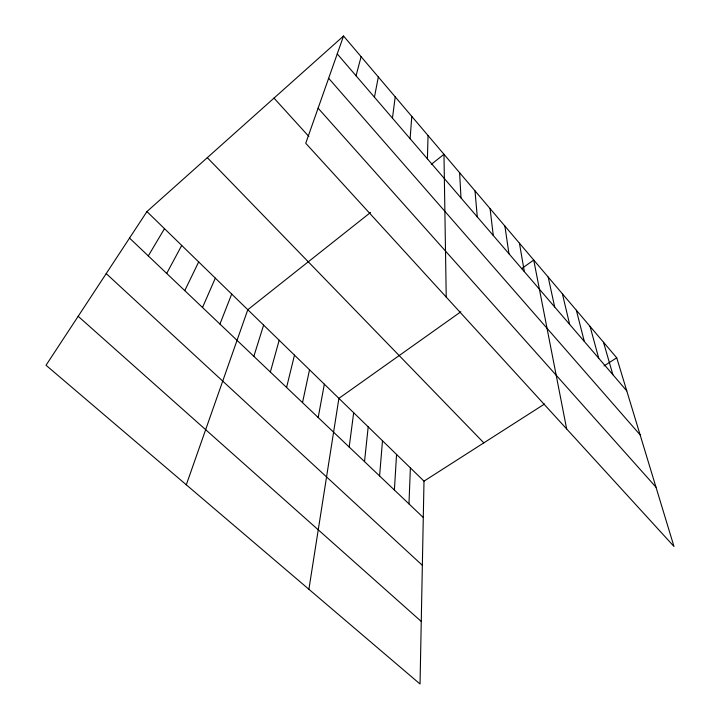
<?xml version="1.0" encoding="UTF-8"?>
<svg xmlns="http://www.w3.org/2000/svg" width="720" height="720" viewBox="0 0 720 720"><rect width="100%" height="100%" fill="white"/><g stroke="black" fill="none" stroke-linecap="round" stroke-linejoin="round"><path stroke-width="1.08" d="M146.934 211.581L423.999 481.149L420.039 684L46.026 365.256L146.934 211.581L343.557 36L616.734 357.813L673.974 546.444L305.739 143.262L343.557 36M427.41 158.841L428.04 135.513M408.969 503.892L410.382 467.901M394.398 490.032L396.549 454.437M410.112 138.708L411.786 116.37M379.584 475.938L382.491 440.757M364.518 461.61L368.199 426.861M392.454 118.152L395.217 96.858M349.191 447.021L353.673 412.722M308.898 589.284L338.904 398.358L460.836 311.787M318.186 417.537L324.342 384.183M374.436 97.182L378.333 76.968M302.517 402.633L309.528 369.774M286.578 387.468L294.48 355.131M356.031 75.771L361.116 56.682M270.351 372.033L279.18 340.245M253.845 356.328L263.619 325.107M186.3 484.803L247.797 309.717L370.566 212.454M219.933 324.072L231.705 294.057M202.509 307.494L215.334 278.127M184.77 290.619L198.675 261.927M166.698 273.429L181.728 245.439M148.293 255.924L164.484 228.663M431.316 164.331L443.979 154.305L446.229 297.09M521.46 268.74L533.727 260.028L566.658 428.94M423.999 481.149L544.59 403.983M604.017 365.949L616.734 357.813M78.174 316.296L421.263 621.441M106.209 273.6L422.361 565.335M129.537 238.077L423.288 517.518M207.315 157.662L483.822 442.863M274.005 98.109L308.871 136.485M318.114 108.171L655.983 487.17M328.653 78.282L640.116 434.853M337.248 53.901L626.769 390.879M603.504 342.225L612.882 374.715M590.04 326.367L598.734 358.254M576.342 310.221L584.325 341.478M562.392 293.787L569.637 324.387M548.19 277.065L554.67 306.963M519.444 243.198L524.331 271.647M504.891 226.053L508.95 253.746M490.086 208.611L493.272 235.494M474.993 190.836L477.288 216.891M459.63 172.737L460.989 197.919"/></g></svg>
